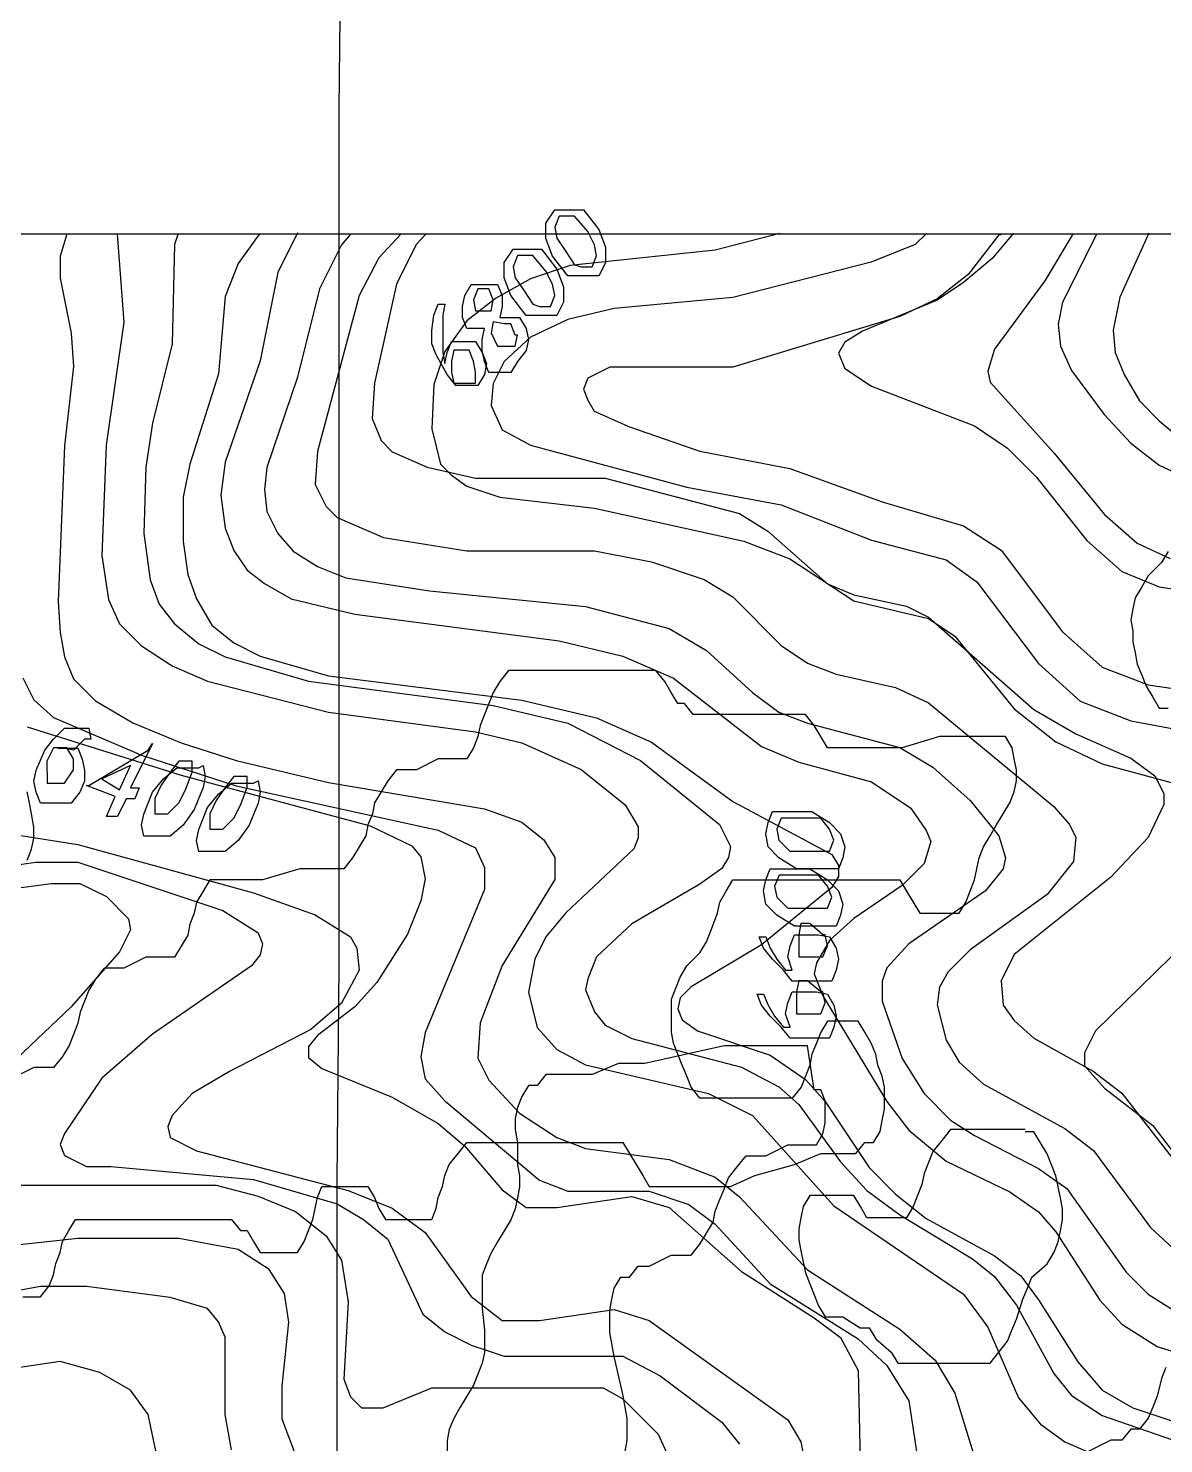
# Model space of a CAD drawing. Extents: x -0.49 to 6.91, y -0.57 to 8.11.
# Drawn here: x 1.2497 to 1.522, y 3.3632 to 3.7029 of the extents above; entities that cross this region are included whole.
import ezdxf

# ---------------------------------------------------------------- set-up
doc = ezdxf.new("R2010")
doc.units = 0
for name, color, linetype in [('Elevations', 7, 'CONTINUOUS'), ('split_lines', 7, 'CONTINUOUS'), ('split_lines_copy', 7, 'CONTINUOUS'), ('topo', 7, 'CONTINUOUS'), ('topo_grid', 7, 'CONTINUOUS'), ('white', 7, 'CONTINUOUS')]:
    doc.layers.add(name, color=color, linetype=linetype)

msp = doc.modelspace()

# ---------------------------------------------------------------- linework, layer by layer
at = {"layer": 'Elevations', "color": 1}
for points in [[(1.382829, 3.659316), (1.386519, 3.654553), (1.388101, 3.65032), (1.388101, 3.646616), (1.386519, 3.643441), (1.38441, 3.643441), (1.382828, 3.643441), (1.380719, 3.643441), (1.379137, 3.643441), (1.375446, 3.648203), (1.373864, 3.652437), (1.373864, 3.656141), (1.375973, 3.659316), (1.377555, 3.659316), (1.379137, 3.659316), (1.381246, 3.659316)], [(1.382301, 3.64561), (1.383357, 3.64561), (1.38441, 3.64561), (1.384936, 3.64561), (1.385992, 3.648256), (1.385465, 3.650902), (1.383883, 3.654077), (1.38072, 3.657781), (1.378611, 3.657781), (1.377029, 3.657781), (1.375974, 3.655135), (1.3765, 3.65249), (1.378609, 3.649315), (1.380718, 3.64614)], [(1.372811, 3.649844), (1.376502, 3.645081), (1.378084, 3.640848), (1.378084, 3.637144), (1.376502, 3.633969), (1.374393, 3.633969), (1.372811, 3.633969), (1.370702, 3.633969), (1.36912, 3.633969), (1.365429, 3.638731), (1.363847, 3.642965), (1.363847, 3.646669), (1.365956, 3.649844), (1.367538, 3.649844), (1.36912, 3.649844), (1.371229, 3.649844)], [(1.372284, 3.636138), (1.373337, 3.636138), (1.374393, 3.636138), (1.374919, 3.636138), (1.375972, 3.638784), (1.375446, 3.64143), (1.373864, 3.644605), (1.3707, 3.648309), (1.368592, 3.648309), (1.367009, 3.648309), (1.365956, 3.645663), (1.366483, 3.643018), (1.368592, 3.639843), (1.3707, 3.636668)], [(1.362266, 3.641404), (1.363322, 3.638758), (1.363322, 3.636112), (1.362795, 3.633466), (1.365433, 3.633466), (1.367542, 3.633466), (1.369124, 3.63082), (1.369651, 3.628174), (1.369124, 3.625529), (1.367015, 3.622883), (1.365433, 3.620237), (1.363324, 3.620237), (1.361742, 3.620237), (1.36016, 3.620237), (1.359107, 3.622883), (1.35858, 3.625529), (1.35858, 3.628174), (1.359107, 3.63082), (1.356998, 3.63082), (1.354889, 3.63082), (1.353834, 3.633466), (1.353834, 3.636112), (1.35436, 3.638758), (1.355942, 3.641404), (1.357525, 3.641404), (1.359107, 3.641404), (1.360689, 3.641404)], [(1.356993, 3.63508), (1.358575, 3.63508), (1.360684, 3.63508), (1.36121, 3.637726), (1.360157, 3.640372), (1.359102, 3.640372), (1.357519, 3.640372), (1.356464, 3.637726)], [(1.349085, 3.625052), (1.349612, 3.622406), (1.350138, 3.625052), (1.351191, 3.627698), (1.352773, 3.627698), (1.354356, 3.627698), (1.355938, 3.627698), (1.356991, 3.627698), (1.358573, 3.625052), (1.359626, 3.622406), (1.359099, 3.619761), (1.357517, 3.617115), (1.355409, 3.617115), (1.353826, 3.617115), (1.352244, 3.617115), (1.350135, 3.619761), (1.3475, 3.624523), (1.346447, 3.627169), (1.346447, 3.630344), (1.346974, 3.634048), (1.348027, 3.636694), (1.349609, 3.636694), (1.349082, 3.634048), (1.349082, 3.630873)], [(1.361211, 3.632434), (1.360684, 3.629788), (1.362267, 3.626613), (1.363849, 3.626613), (1.365431, 3.626613), (1.366484, 3.626613), (1.367011, 3.629259), (1.366484, 3.629259), (1.365431, 3.631905), (1.363849, 3.631905)], [(1.352776, 3.61767), (1.354358, 3.61767), (1.35594, 3.61767), (1.356993, 3.61767), (1.356993, 3.620316), (1.356467, 3.622962), (1.355414, 3.625608), (1.353832, 3.625608), (1.351723, 3.625608), (1.351196, 3.622962), (1.351196, 3.620316), (1.351723, 3.61767)], [(1.258396, 3.530146), (1.256814, 3.530146), (1.258396, 3.530146), (1.259978, 3.530146), (1.26156, 3.530146), (1.262616, 3.5275), (1.263143, 3.524855), (1.263143, 3.522209), (1.262089, 3.519563), (1.259978, 3.516917), (1.257343, 3.516917), (1.254708, 3.516917), (1.252599, 3.516917), (1.251546, 3.519563), (1.251019, 3.522209), (1.251546, 3.524855), (1.253655, 3.529617), (1.255763, 3.532263), (1.258399, 3.534909), (1.261562, 3.534909), (1.2642, 3.534909), (1.264726, 3.532263), (1.263144, 3.532263), (1.260509, 3.529617)], [(1.254178, 3.521706), (1.25576, 3.521706), (1.257342, 3.521706), (1.258395, 3.521706), (1.260504, 3.524881), (1.260504, 3.527527), (1.258922, 3.530173), (1.25734, 3.530173), (1.255757, 3.530173), (1.254175, 3.526998)], [(1.279486, 3.531205), (1.274213, 3.520621), (1.276322, 3.520621), (1.275269, 3.517975), (1.27316, 3.517975), (1.271051, 3.513742), (1.268416, 3.513742), (1.270525, 3.518505), (1.26367, 3.52115), (1.264199, 3.52115), (1.278434, 3.529617)], [(1.267359, 3.522764), (1.271577, 3.520119), (1.274212, 3.525939)], [(1.291612, 3.525939), (1.292138, 3.523294), (1.291612, 3.520648), (1.289503, 3.515356), (1.286868, 3.511652), (1.283705, 3.509006), (1.280013, 3.509006), (1.278431, 3.509006), (1.277378, 3.509006), (1.276851, 3.511652), (1.277378, 3.514298), (1.279486, 3.519589), (1.282122, 3.522764), (1.285286, 3.52541), (1.288976, 3.52541), (1.290558, 3.52541)], [(1.280013, 3.514324), (1.281066, 3.514324), (1.283175, 3.514324), (1.285813, 3.51697), (1.287395, 3.520145), (1.288974, 3.524378), (1.288974, 3.527024), (1.287921, 3.527024), (1.285813, 3.527024), (1.283704, 3.524378), (1.281595, 3.521203), (1.280013, 3.518028)], [(1.293194, 3.510646), (1.29425, 3.510646), (1.296358, 3.510646), (1.298994, 3.513292), (1.300576, 3.516467), (1.302158, 3.520701), (1.302158, 3.523346), (1.301105, 3.523346), (1.298996, 3.523346), (1.296887, 3.520701), (1.294779, 3.517526), (1.293197, 3.514351)], [(1.304794, 3.522235), (1.305321, 3.519589), (1.304794, 3.516944), (1.302685, 3.511652), (1.300047, 3.507948), (1.296885, 3.505302), (1.293194, 3.505302), (1.291612, 3.505302), (1.290559, 3.505302), (1.290032, 3.507948), (1.290559, 3.510594), (1.292667, 3.515885), (1.295303, 3.51906), (1.298467, 3.521706), (1.302157, 3.521706), (1.303739, 3.521706)], [(1.441881, 3.512234), (1.444519, 3.509588), (1.445572, 3.506413), (1.445045, 3.503767), (1.44399, 3.501121), (1.441881, 3.501121), (1.439772, 3.501121), (1.433972, 3.501121), (1.429754, 3.503767), (1.427119, 3.506413), (1.42659, 3.509588), (1.427119, 3.512234), (1.428172, 3.51488), (1.429754, 3.51488), (1.431863, 3.51488), (1.437663, 3.51488)], [(1.435554, 3.505381), (1.439245, 3.505381), (1.44188, 3.505381), (1.442936, 3.508027), (1.44188, 3.510673), (1.439771, 3.513319), (1.436608, 3.513319), (1.43239, 3.513319), (1.430282, 3.513319), (1.429226, 3.510673), (1.429753, 3.508027), (1.43239, 3.505381)], [(1.441354, 3.498529), (1.443989, 3.495883), (1.445045, 3.492708), (1.444518, 3.490062), (1.443463, 3.487416), (1.441354, 3.487416), (1.439245, 3.487416), (1.433445, 3.487416), (1.429227, 3.490062), (1.426592, 3.492708), (1.426066, 3.495883), (1.426592, 3.498529), (1.427648, 3.501174), (1.42923, 3.501174), (1.431339, 3.501174), (1.437139, 3.501174)], [(1.435027, 3.491676), (1.438718, 3.491676), (1.441353, 3.491676), (1.442409, 3.494322), (1.441353, 3.496968), (1.439244, 3.499613), (1.436081, 3.499613), (1.431863, 3.499613), (1.429755, 3.499613), (1.428699, 3.496968), (1.429225, 3.494322), (1.431861, 3.491676)], [(1.441881, 3.484797), (1.443463, 3.482151), (1.44399, 3.479505), (1.443463, 3.476859), (1.44241, 3.474213), (1.440828, 3.474213), (1.438193, 3.474213), (1.435555, 3.474213), (1.43292, 3.474213), (1.430811, 3.476859), (1.428176, 3.479505), (1.426067, 3.482151), (1.425011, 3.484797), (1.426593, 3.484797), (1.427649, 3.482151), (1.429231, 3.479505), (1.43134, 3.476859), (1.432922, 3.476859), (1.431869, 3.480034), (1.432396, 3.48268), (1.433449, 3.485326), (1.434502, 3.485326), (1.436611, 3.485326), (1.439246, 3.485326)], [(1.4345, 3.480061), (1.435553, 3.480061), (1.436609, 3.480061), (1.438717, 3.480061), (1.4403, 3.480061), (1.441355, 3.482706), (1.440829, 3.485352), (1.440302, 3.485352), (1.437139, 3.487998), (1.435028, 3.487998), (1.434501, 3.485352)], [(1.441354, 3.471091), (1.442936, 3.468445), (1.443463, 3.4658), (1.442936, 3.463154), (1.44188, 3.460508), (1.440298, 3.460508), (1.437663, 3.460508), (1.435028, 3.460508), (1.432393, 3.460508), (1.430284, 3.463154), (1.427649, 3.4658), (1.42554, 3.468445), (1.424484, 3.471091), (1.426066, 3.471091), (1.427119, 3.468445), (1.428702, 3.4658), (1.43081, 3.463154), (1.432393, 3.463154), (1.431337, 3.466329), (1.431863, 3.468975), (1.432916, 3.47162), (1.433972, 3.47162), (1.436081, 3.47162), (1.438716, 3.47162)], [(1.433973, 3.466355), (1.435026, 3.466355), (1.436082, 3.466355), (1.43819, 3.466355), (1.439773, 3.466355), (1.440828, 3.469001), (1.440302, 3.471647), (1.439775, 3.471647), (1.436611, 3.474293), (1.434502, 3.474293), (1.433976, 3.471647)]]:
    msp.add_lwpolyline(points, close=True, dxfattribs=at)
at = {"layer": 'split_lines', "color": 7}
msp.add_lwpolyline([(1.209997, 3.653521), (1.256335, 3.653521), (1.302017, 3.653521), (1.348351, 3.653521), (1.394032, 3.653521), (1.440367, 3.653521), (1.486048, 3.653521), (1.532388, 3.653521), (1.578721, 3.653521), (1.624402, 3.653521), (1.670737, 3.653521), (1.716423, 3.653521), (1.762756, 3.653521), (1.809091, 3.653521), (1.854772, 3.653521), (1.901106, 3.653521), (1.946793, 3.653521), (1.993126, 3.653521), (2.038807, 3.653521)], dxfattribs=at)
at = {"layer": 'split_lines_copy', "color": 7}
msp.add_lwpolyline([(1.209997, 3.653521), (1.256335, 3.653521), (1.302017, 3.653521), (1.348351, 3.653521), (1.394032, 3.653521), (1.440367, 3.653521), (1.486048, 3.653521), (1.532388, 3.653521), (1.578721, 3.653521), (1.624402, 3.653521), (1.670737, 3.653521), (1.716423, 3.653521), (1.762756, 3.653521), (1.809091, 3.653521), (1.854772, 3.653521), (1.901106, 3.653521), (1.946793, 3.653521), (1.993126, 3.653521), (2.038807, 3.653521)], dxfattribs=at)
at = {"layer": 'topo', "color": 2}
for points in [[(1.258926, 3.653495), (1.257344, 3.648203), (1.257344, 3.642912), (1.259977, 3.629683), (1.260509, 3.621745), (1.2584, 3.602695), (1.256818, 3.565283), (1.257344, 3.557875), (1.258397, 3.552054), (1.260506, 3.546762), (1.265778, 3.54147), (1.274742, 3.536179), (1.286341, 3.531416), (1.299522, 3.527183), (1.321666, 3.521891), (1.359101, 3.515541), (1.368064, 3.512366), (1.373336, 3.508133), (1.375974, 3.5039), (1.375974, 3.498608), (1.36332, 3.47797), (1.358047, 3.464212), (1.35752, 3.455745), (1.360158, 3.450454), (1.367539, 3.442516), (1.376502, 3.436695), (1.383356, 3.43405), (1.403392, 3.431404), (1.414464, 3.42717), (1.420264, 3.422408), (1.436608, 3.404945), (1.458757, 3.390658), (1.467193, 3.38325), (1.471938, 3.375312), (1.476683, 3.359966)], [(1.271246, 3.653495), (1.271043, 3.653495), (1.272625, 3.632328), (1.268407, 3.602801), (1.267354, 3.576343), (1.268936, 3.565759), (1.271572, 3.559938), (1.276844, 3.554647), (1.284226, 3.549884), (1.292662, 3.54618), (1.32166, 3.538772), (1.356985, 3.534009), (1.368057, 3.531363), (1.382293, 3.525013), (1.392838, 3.516547), (1.396001, 3.511255), (1.396001, 3.508609), (1.394946, 3.505963), (1.378602, 3.490618), (1.373856, 3.484797), (1.371221, 3.479505), (1.369638, 3.471568), (1.371747, 3.463101), (1.376493, 3.457809), (1.383347, 3.454105), (1.412873, 3.447226), (1.423417, 3.441934), (1.442925, 3.420238), (1.474037, 3.399072), (1.479837, 3.391134), (1.487218, 3.374201), (1.492491, 3.367851), (1.498291, 3.363618), (1.514108, 3.356738)], [(1.28563, 3.653601), (1.284757, 3.650955), (1.284231, 3.627143), (1.279486, 3.608093), (1.277904, 3.597509), (1.277377, 3.581634), (1.278959, 3.570522), (1.281068, 3.564701), (1.284758, 3.559938), (1.290558, 3.555176), (1.296885, 3.552001), (1.31692, 3.54618), (1.361209, 3.540359), (1.379135, 3.536126), (1.396534, 3.52713), (1.415515, 3.511784), (1.41815, 3.506493), (1.417624, 3.503847), (1.416042, 3.501201), (1.410769, 3.497497), (1.394425, 3.487972), (1.385989, 3.480034), (1.38388, 3.474743), (1.383354, 3.472097), (1.385462, 3.466805), (1.388097, 3.46363), (1.394424, 3.460455), (1.420786, 3.453576), (1.42975, 3.448813), (1.434495, 3.44458), (1.444517, 3.430822), (1.450843, 3.423943), (1.458753, 3.418122), (1.476152, 3.407538), (1.481424, 3.403305), (1.486697, 3.396426), (1.49566, 3.380022), (1.499878, 3.37473), (1.507259, 3.369968), (1.52413, 3.364147)], [(1.305185, 3.653548), (1.300048, 3.646404), (1.296884, 3.638467), (1.295304, 3.619946), (1.28845, 3.59825), (1.286868, 3.590313), (1.286868, 3.579729), (1.287921, 3.571792), (1.29003, 3.565971), (1.293721, 3.559621), (1.298993, 3.555388), (1.30532, 3.552213), (1.321665, 3.54745), (1.368062, 3.541629), (1.385989, 3.537396), (1.39917, 3.531575), (1.418678, 3.517288), (1.442404, 3.504588), (1.443986, 3.501942), (1.443986, 3.499296), (1.442404, 3.49665), (1.425532, 3.482892), (1.40866, 3.472838), (1.406024, 3.470192), (1.405498, 3.467546), (1.406554, 3.4649), (1.410243, 3.462254), (1.427642, 3.456433), (1.436078, 3.450613), (1.440829, 3.445321), (1.451373, 3.429446), (1.4577, 3.423096), (1.465082, 3.417275), (1.481426, 3.408279), (1.487753, 3.403517), (1.491971, 3.397696), (1.501461, 3.382879), (1.507261, 3.376), (1.514643, 3.371767), (1.532042, 3.365946)], [(1.314289, 3.653786), (1.309544, 3.644261), (1.305326, 3.623094), (1.29689, 3.598753), (1.295837, 3.590815), (1.29689, 3.582878), (1.298999, 3.577586), (1.302162, 3.572824), (1.30638, 3.569649), (1.312707, 3.565944), (1.327997, 3.56224), (1.377031, 3.55589), (1.392321, 3.552186), (1.404448, 3.546894), (1.425538, 3.53049), (1.434501, 3.526786), (1.451904, 3.522024), (1.461395, 3.515674), (1.465086, 3.510382), (1.466139, 3.507736), (1.464557, 3.502444), (1.459285, 3.497153), (1.447685, 3.489215), (1.441881, 3.483924), (1.438718, 3.478632), (1.438191, 3.475986), (1.440305, 3.470694), (1.455595, 3.445294), (1.460869, 3.438415), (1.469831, 3.431007), (1.485121, 3.423599), (1.491975, 3.418836), (1.496193, 3.414074), (1.506738, 3.397669), (1.512012, 3.391849), (1.520448, 3.386557), (1.540483, 3.380207)], [(1.327079, 3.653574), (1.32483, 3.650929), (1.319558, 3.640345), (1.314286, 3.619179), (1.306904, 3.597483), (1.306377, 3.592191), (1.306904, 3.586899), (1.309539, 3.581608), (1.31323, 3.577374), (1.31903, 3.57367), (1.325884, 3.571024), (1.345919, 3.567849), (1.383353, 3.564145), (1.403389, 3.558854), (1.412352, 3.553562), (1.423424, 3.543508), (1.429751, 3.538745), (1.436605, 3.536099), (1.458754, 3.530279), (1.466663, 3.525516), (1.475626, 3.517579), (1.48248, 3.509112), (1.484062, 3.50382), (1.483536, 3.501174), (1.479318, 3.495883), (1.460864, 3.483183), (1.455592, 3.477362), (1.454536, 3.474187), (1.454536, 3.469424), (1.459281, 3.455666), (1.464554, 3.447199), (1.470881, 3.440849), (1.47668, 3.437145), (1.49197, 3.429208), (1.498825, 3.424445), (1.51306, 3.404337), (1.518333, 3.399045), (1.526769, 3.393754)], [(1.339143, 3.653574), (1.333795, 3.647754), (1.32905, 3.638758), (1.319032, 3.601319), (1.318506, 3.593382), (1.321141, 3.58809), (1.323779, 3.585444), (1.334851, 3.580682), (1.354886, 3.577507), (1.385466, 3.577507), (1.399175, 3.574861), (1.411829, 3.570628), (1.418683, 3.566394), (1.430282, 3.554753), (1.436609, 3.550519), (1.443463, 3.547873), (1.457703, 3.544698), (1.465612, 3.540994), (1.495665, 3.516123), (1.499356, 3.51189), (1.500938, 3.508715), (1.500409, 3.502894), (1.494083, 3.494957), (1.475629, 3.481728), (1.470357, 3.476436), (1.468248, 3.472732), (1.467719, 3.468498), (1.469828, 3.460032), (1.472992, 3.45474), (1.478792, 3.449448), (1.4983, 3.438865), (1.505154, 3.433573), (1.518862, 3.415053), (1.525189, 3.409232)], [(1.345217, 3.653654), (1.342756, 3.651008), (1.338011, 3.641483), (1.332738, 3.61767), (1.332211, 3.609204), (1.33432, 3.603912), (1.336955, 3.601266), (1.345391, 3.597562), (1.356991, 3.594916), (1.388098, 3.594916), (1.42026, 3.58645), (1.427114, 3.582216), (1.441351, 3.569516), (1.447681, 3.56687), (1.460335, 3.564225), (1.465608, 3.561579), (1.490915, 3.539354), (1.500933, 3.533533), (1.514114, 3.527712), (1.519914, 3.523479), (1.522023, 3.519245), (1.522023, 3.5166), (1.518332, 3.508662), (1.509369, 3.499137), (1.48617, 3.480616), (1.483007, 3.474266), (1.483534, 3.468445), (1.486169, 3.464741), (1.490914, 3.460508), (1.50515, 3.45257), (1.512004, 3.447279), (1.525185, 3.430345)], [(1.429993, 3.653601), (1.414463, 3.649632), (1.379665, 3.645928), (1.370174, 3.642753), (1.361738, 3.63799), (1.354884, 3.632699), (1.349612, 3.62529), (1.346977, 3.617353), (1.34645, 3.60677), (1.348559, 3.598303), (1.351194, 3.595657), (1.354884, 3.593011), (1.362793, 3.590365), (1.385465, 3.58772), (1.421317, 3.579782), (1.43239, 3.575549), (1.447684, 3.565495), (1.46561, 3.561261), (1.471937, 3.557028), (1.486173, 3.539565), (1.49619, 3.531628), (1.507263, 3.526336), (1.52888, 3.520515)], [(1.465098, 3.653601), (1.462444, 3.650955), (1.451899, 3.646722), (1.418678, 3.638255), (1.390207, 3.635609), (1.379135, 3.632963), (1.370172, 3.62873), (1.363845, 3.622909), (1.36121, 3.617618), (1.360683, 3.612326), (1.363321, 3.606505), (1.370175, 3.602801), (1.407609, 3.592747), (1.430281, 3.588513), (1.451902, 3.580047), (1.469829, 3.575284), (1.47721, 3.569993), (1.491973, 3.550413), (1.501991, 3.541418), (1.514117, 3.536655), (1.539952, 3.531893)], [(1.483156, 3.653283), (1.482476, 3.653283), (1.475094, 3.643758), (1.467713, 3.637938), (1.45875, 3.633704), (1.418675, 3.621533), (1.389149, 3.621533), (1.383877, 3.618888), (1.382822, 3.616242), (1.383877, 3.613596), (1.385459, 3.61095), (1.393895, 3.607246), (1.410767, 3.601425), (1.432384, 3.597192), (1.454533, 3.589254), (1.474041, 3.583433), (1.483004, 3.577613), (1.497767, 3.558033), (1.507257, 3.549567), (1.518329, 3.545333), (1.536256, 3.542688)], [(1.486032, 3.653733), (1.4809, 3.647648), (1.474046, 3.641827), (1.467719, 3.637594), (1.449793, 3.630185), (1.445575, 3.627539), (1.443988, 3.624894), (1.445575, 3.621189), (1.451902, 3.616956), (1.476682, 3.607431), (1.484591, 3.602139), (1.491445, 3.59526), (1.503572, 3.579914), (1.512008, 3.572506), (1.520971, 3.568802), (1.53837, 3.566156)], [(1.500309, 3.653654), (1.493555, 3.642277), (1.481427, 3.625873), (1.479845, 3.620581), (1.480372, 3.617935), (1.495662, 3.601002), (1.507789, 3.586185), (1.515698, 3.579306), (1.523606, 3.575602)], [(1.505956, 3.653574), (1.497766, 3.63717), (1.496711, 3.631879), (1.497237, 3.626587), (1.499875, 3.620766), (1.507783, 3.610183), (1.51411, 3.603304), (1.520964, 3.598012), (1.527819, 3.594837)], [(1.51848, 3.65368), (1.511479, 3.638334), (1.509897, 3.630397), (1.510424, 3.625105), (1.512532, 3.619814), (1.516222, 3.613464), (1.520968, 3.608701), (1.527295, 3.603409)], [(1.248374, 3.546974), (1.251009, 3.541682), (1.255759, 3.537449), (1.276848, 3.528453), (1.29952, 3.521045), (1.348026, 3.510461), (1.35699, 3.506228), (1.359099, 3.501465), (1.359099, 3.496174), (1.344863, 3.461884), (1.34381, 3.456063), (1.344863, 3.450771), (1.349608, 3.44548), (1.37228, 3.42643), (1.379134, 3.423784), (1.398642, 3.423784), (1.408133, 3.420609), (1.414459, 3.415846), (1.427641, 3.401559), (1.448735, 3.38833), (1.455589, 3.38198), (1.460861, 3.373513), (1.463499, 3.35605)], [(1.249428, 3.535253), (1.286339, 3.523611), (1.331682, 3.51144), (1.3417, 3.506678), (1.343808, 3.504032), (1.344864, 3.49874), (1.343808, 3.493449), (1.340644, 3.485511), (1.333263, 3.473869), (1.327991, 3.468049), (1.319028, 3.461169), (1.31692, 3.458524), (1.31692, 3.455878), (1.320083, 3.453232), (1.336955, 3.446353), (1.348027, 3.440003), (1.354354, 3.434711), (1.363317, 3.424128), (1.369117, 3.419894), (1.376498, 3.419894), (1.394425, 3.42254), (1.403388, 3.419894), (1.420787, 3.404549), (1.438186, 3.393436), (1.444517, 3.388674), (1.448735, 3.380736), (1.449261, 3.35904)], [(1.234662, 3.511255), (1.261556, 3.507022), (1.303736, 3.49538), (1.318499, 3.490088), (1.326936, 3.484797), (1.328518, 3.482151), (1.329044, 3.476859), (1.324826, 3.468922), (1.317445, 3.462572), (1.297937, 3.452518), (1.288974, 3.447226), (1.284228, 3.441934), (1.283175, 3.439288), (1.283702, 3.436643), (1.290029, 3.433468), (1.326408, 3.423943), (1.336953, 3.419709), (1.344862, 3.413888), (1.355934, 3.398543), (1.363315, 3.392722), (1.372278, 3.392722), (1.390205, 3.395368), (1.39864, 3.392722), (1.431857, 3.368909), (1.43502, 3.363618), (1.436076, 3.357797)], [(1.233083, 3.500116), (1.251537, 3.502762), (1.26156, 3.502762), (1.296358, 3.49112), (1.304794, 3.485829), (1.305847, 3.483183), (1.30532, 3.480537), (1.303211, 3.477891), (1.279485, 3.461487), (1.267359, 3.450904), (1.258396, 3.437674), (1.257341, 3.435029), (1.258396, 3.432383), (1.263669, 3.429737), (1.269468, 3.429737), (1.303739, 3.426562), (1.323774, 3.420741), (1.330101, 3.417037), (1.335901, 3.412274), (1.344337, 3.394283), (1.349609, 3.390049), (1.355936, 3.386874), (1.363845, 3.384229), (1.385462, 3.384229), (1.392316, 3.384229), (1.401279, 3.379466), (1.416042, 3.368354), (1.42026, 3.363062)], [(1.235196, 3.49501), (1.255231, 3.497655), (1.26209, 3.497655), (1.268417, 3.49448), (1.273689, 3.489189), (1.274216, 3.486543), (1.271581, 3.481251), (1.259977, 3.468022), (1.228869, 3.438495)], [(1.527298, 3.483474), (1.505681, 3.462307), (1.503046, 3.457015), (1.503046, 3.45384), (1.507791, 3.448549), (1.51939, 3.439553), (1.531517, 3.423678)], [(1.240996, 3.425265), (1.29478, 3.425265), (1.304797, 3.42262), (1.313761, 3.418915), (1.321142, 3.413095), (1.324833, 3.407274), (1.326415, 3.39722), (1.325359, 3.378699), (1.326942, 3.374465), (1.329577, 3.37182), (1.334849, 3.37182), (1.346449, 3.376582), (1.354358, 3.376582), (1.382302, 3.376582), (1.387574, 3.376582), (1.392319, 3.373936), (1.400755, 3.36547), (1.403919, 3.35859)], [(1.313759, 3.360575), (1.310595, 3.369041), (1.310595, 3.376979), (1.312177, 3.392325), (1.311122, 3.399204), (1.307431, 3.405025), (1.30005, 3.409787), (1.285813, 3.412433), (1.261561, 3.412433), (1.237304, 3.409787)], [(1.298469, 3.361739), (1.296887, 3.370206), (1.296887, 3.388726), (1.295307, 3.392431), (1.292672, 3.395606), (1.283708, 3.398251), (1.263673, 3.400897), (1.252596, 3.400897), (1.235197, 3.397722)], [(1.282124, 3.35277), (1.278433, 3.370232), (1.274215, 3.376053), (1.266834, 3.380286), (1.257344, 3.382932), (1.232559, 3.379228)]]:
    msp.add_lwpolyline(points, dxfattribs=at)
at = {"layer": 'topo_grid', "color": 7}
for points in [[(1.322715, 2.602729), (1.322715, 2.654402), (1.322715, 2.706075), (1.322715, 2.757219), (1.322715, 2.808892), (1.322715, 2.86001), (1.323241, 2.911683), (1.323241, 2.963356), (1.323241, 3.0145), (1.323241, 3.066173), (1.323241, 3.117317), (1.323768, 3.16899), (1.323768, 3.220663), (1.323768, 3.271807), (1.323768, 3.32348), (1.323768, 3.374624), (1.323768, 3.426271), (1.324294, 3.47797), (1.324294, 3.529088), (1.324294, 3.580761), (1.324294, 3.631905), (1.324294, 3.683578), (1.324821, 3.735251)], [(1.222541, 3.653521), (1.259975, 3.653521), (1.296887, 3.653521), (1.334321, 3.653521), (1.371756, 3.653521), (1.408663, 3.653521), (1.446101, 3.653521), (1.483009, 3.653521), (1.520443, 3.653521), (1.55735, 3.653521), (1.594785, 3.653521), (1.631692, 3.653521), (1.669131, 3.653521), (1.706565, 3.653521), (1.743472, 3.653521), (1.780907, 3.653521), (1.817818, 3.653521), (1.855252, 3.653521), (1.892687, 3.653521), (1.929594, 3.653521), (1.967028, 3.653521), (2.00394, 3.653521), (2.041374, 3.653521)]]:
    msp.add_lwpolyline(points, dxfattribs=at)
at = {"layer": 'white', "color": 7}
for points in [[(1.523084, 3.577295), (1.521502, 3.574649), (1.518339, 3.571474), (1.516757, 3.568828), (1.515174, 3.566183), (1.514648, 3.563537), (1.514121, 3.560891), (1.514648, 3.558245), (1.514648, 3.555599), (1.515174, 3.552953), (1.515701, 3.550308), (1.516757, 3.547662), (1.51781, 3.545016), (1.519392, 3.54237), (1.520974, 3.539724), (1.523083, 3.539724)], [(1.248375, 3.398463), (1.250483, 3.398463), (1.252592, 3.398463), (1.254701, 3.401109), (1.255754, 3.403755), (1.25628, 3.406401), (1.257336, 3.409046), (1.257863, 3.411692), (1.259445, 3.414338), (1.261027, 3.416984), (1.263136, 3.416984), (1.265244, 3.416984), (1.26788, 3.416984), (1.270518, 3.416984), (1.273681, 3.416984), (1.276845, 3.416984), (1.27948, 3.416984), (1.282643, 3.416984), (1.285281, 3.416984), (1.288444, 3.416984), (1.291079, 3.416984), (1.293714, 3.416984), (1.296352, 3.416984), (1.298461, 3.416984), (1.30057, 3.414338), (1.302152, 3.414338), (1.303734, 3.411692), (1.305316, 3.409046), (1.306899, 3.409046), (1.309007, 3.409046), (1.310589, 3.409046), (1.312698, 3.409046), (1.31428, 3.409046), (1.315863, 3.411692), (1.316916, 3.414338), (1.317971, 3.416984), (1.318498, 3.41963), (1.319024, 3.422276), (1.320077, 3.424921), (1.32166, 3.424921), (1.323768, 3.424921), (1.325351, 3.424921), (1.327459, 3.424921), (1.329568, 3.424921), (1.33115, 3.424921), (1.332732, 3.422276), (1.333788, 3.41963), (1.33537, 3.416984), (1.336953, 3.416984), (1.339061, 3.416984), (1.34117, 3.416984), (1.343279, 3.416984), (1.344861, 3.416984), (1.346443, 3.416984), (1.347496, 3.41963), (1.348023, 3.422276), (1.349078, 3.424921), (1.349605, 3.427567), (1.350658, 3.430213), (1.352767, 3.432859), (1.354875, 3.435505), (1.356984, 3.435505), (1.359619, 3.435505), (1.362257, 3.435505), (1.36542, 3.435505), (1.368056, 3.435505), (1.37122, 3.435505), (1.374383, 3.435505), (1.377018, 3.435505), (1.380182, 3.435505), (1.382818, 3.435505), (1.385453, 3.435505), (1.388088, 3.435505), (1.390199, 3.435505), (1.392308, 3.435505), (1.39389, 3.432859), (1.395473, 3.430213), (1.397057, 3.427567), (1.39864, 3.424921), (1.401275, 3.424921), (1.403384, 3.424921), (1.406019, 3.424921), (1.409183, 3.424921), (1.411818, 3.424921), (1.414981, 3.424921), (1.418145, 3.424921), (1.423945, 3.427567), (1.433435, 3.430213), (1.439762, 3.432859), (1.442397, 3.432859), (1.445561, 3.432859), (1.448197, 3.432859), (1.450305, 3.435505), (1.452414, 3.435505), (1.453996, 3.438151), (1.454523, 3.440796), (1.455049, 3.443442), (1.455049, 3.446088), (1.455049, 3.448734), (1.454523, 3.45138), (1.453467, 3.454026), (1.452941, 3.456671), (1.451888, 3.459317), (1.450305, 3.461963), (1.448723, 3.464609), (1.447141, 3.464609), (1.445051, 3.464609), (1.442942, 3.464609), (1.44136, 3.464609), (1.439778, 3.461963), (1.438722, 3.459317), (1.437669, 3.456671), (1.437143, 3.454026), (1.436087, 3.45138), (1.435034, 3.448734), (1.432925, 3.446088), (1.430816, 3.446088), (1.428708, 3.446088), (1.426072, 3.446088), (1.422908, 3.446088), (1.420273, 3.446088), (1.417638, 3.446088), (1.415003, 3.446088), (1.412891, 3.446088), (1.410782, 3.446088), (1.408674, 3.448734), (1.407618, 3.45138), (1.406565, 3.454026), (1.405509, 3.456671), (1.404456, 3.459317), (1.40393, 3.461963), (1.40393, 3.464609), (1.40393, 3.467255), (1.40393, 3.469901), (1.404983, 3.472546), (1.406038, 3.475192), (1.407621, 3.477838), (1.410785, 3.481013), (1.412367, 3.483659), (1.41342, 3.486305), (1.415002, 3.490538), (1.415529, 3.493184), (1.417111, 3.49583), (1.418693, 3.498476), (1.420802, 3.498476), (1.42344, 3.498476), (1.426075, 3.498476), (1.42871, 3.498476), (1.431874, 3.498476), (1.43451, 3.498476), (1.437673, 3.498476), (1.440837, 3.498476), (1.443472, 3.498476), (1.446635, 3.498476), (1.449273, 3.498476), (1.451908, 3.498476), (1.454543, 3.498476), (1.456652, 3.498476), (1.458761, 3.498476), (1.460343, 3.49583), (1.461925, 3.493184), (1.463507, 3.490538), (1.465089, 3.490538), (1.467198, 3.490538), (1.469307, 3.490538), (1.471416, 3.490538), (1.472998, 3.490538), (1.474577, 3.493184), (1.475633, 3.49583), (1.476686, 3.498476), (1.477213, 3.501121), (1.477739, 3.503767), (1.478795, 3.506413), (1.480377, 3.509059), (1.481959, 3.511705), (1.483542, 3.514351), (1.485124, 3.516996), (1.486177, 3.519642), (1.486703, 3.522288), (1.486703, 3.524934), (1.486177, 3.52758), (1.48565, 3.530226), (1.484068, 3.532871), (1.481959, 3.532871), (1.479851, 3.532871), (1.477213, 3.532871), (1.474577, 3.532871), (1.471414, 3.532871), (1.46825, 3.532871), (1.459287, 3.530226), (1.456123, 3.530226), (1.453488, 3.530226), (1.450325, 3.530226), (1.44769, 3.530226), (1.445581, 3.530226), (1.442943, 3.530226), (1.441361, 3.530226), (1.439779, 3.532871), (1.438196, 3.535517), (1.436088, 3.538163), (1.434505, 3.538163), (1.432397, 3.538163), (1.429759, 3.538163), (1.427124, 3.538163), (1.424488, 3.538163), (1.419215, 3.538163), (1.41658, 3.538163), (1.413944, 3.538163), (1.411309, 3.538163), (1.4092, 3.538163), (1.407091, 3.540809), (1.405509, 3.540809), (1.403927, 3.543455), (1.402345, 3.546101), (1.400236, 3.548746), (1.398122, 3.548746), (1.396013, 3.548746), (1.393378, 3.548746), (1.390215, 3.548746), (1.387577, 3.548746), (1.384414, 3.548746), (1.38125, 3.548746), (1.378615, 3.548746), (1.375452, 3.548746), (1.372814, 3.548746), (1.370178, 3.548746), (1.367543, 3.548746), (1.364908, 3.548746), (1.362799, 3.546101), (1.361217, 3.543455), (1.360164, 3.540809), (1.359108, 3.538163), (1.358055, 3.535517), (1.357526, 3.532871), (1.356473, 3.530226), (1.354891, 3.52758), (1.352782, 3.52758), (1.350147, 3.52758), (1.348038, 3.52758), (1.342766, 3.524934), (1.340128, 3.524934), (1.338019, 3.524934), (1.335911, 3.522288), (1.334331, 3.519642), (1.332749, 3.516996), (1.332222, 3.514351), (1.331167, 3.511705), (1.33064, 3.509059), (1.329058, 3.506413), (1.327476, 3.503767), (1.325367, 3.501121), (1.323258, 3.501121), (1.32062, 3.501121), (1.317458, 3.501121), (1.314822, 3.501121), (1.305859, 3.498476), (1.303221, 3.498476), (1.300059, 3.498476), (1.297423, 3.498476), (1.295315, 3.498476), (1.293206, 3.498476), (1.291624, 3.49583), (1.290041, 3.493184), (1.289515, 3.490538), (1.288462, 3.487892), (1.287935, 3.485246), (1.286353, 3.482601), (1.284771, 3.479955), (1.282662, 3.479955), (1.280553, 3.479955), (1.277918, 3.479955), (1.272645, 3.477309), (1.270536, 3.477309), (1.267901, 3.477309), (1.265792, 3.474663), (1.26421, 3.472017), (1.263154, 3.469371), (1.262101, 3.466726), (1.261572, 3.46408), (1.260519, 3.461434), (1.259466, 3.458788), (1.257884, 3.456142), (1.255775, 3.453496), (1.25314, 3.453496), (1.251031, 3.453496), (1.245758, 3.450851)], [(1.249415, 3.503238), (1.250471, 3.505884), (1.250997, 3.50853), (1.250997, 3.511176), (1.250471, 3.514351), (1.249942, 3.516996), (1.249415, 3.519642)], [(1.392842, 3.361342), (1.393372, 3.363988), (1.393372, 3.366634), (1.393372, 3.36928), (1.392842, 3.371925), (1.392316, 3.3751), (1.390207, 3.384096), (1.389681, 3.387271), (1.389154, 3.389917), (1.389154, 3.392563), (1.389154, 3.395209), (1.389681, 3.397855), (1.390207, 3.4005), (1.391789, 3.403146), (1.393898, 3.403146), (1.396007, 3.405792), (1.398647, 3.405792), (1.403919, 3.408438), (1.406555, 3.408438), (1.408666, 3.408438), (1.410775, 3.411084), (1.412357, 3.41373), (1.413939, 3.416375), (1.414466, 3.419021), (1.415521, 3.421667), (1.416574, 3.424313), (1.41763, 3.426959), (1.419739, 3.429605), (1.421848, 3.43225), (1.423956, 3.43225), (1.426594, 3.43225), (1.431866, 3.434896), (1.434501, 3.434896), (1.43661, 3.434896), (1.438719, 3.434896), (1.440301, 3.437542), (1.440827, 3.440188), (1.440827, 3.442834), (1.440827, 3.44548), (1.439774, 3.448125), (1.438192, 3.448125), (1.436613, 3.458709), (1.436613, 3.458709), (1.433975, 3.458709), (1.431339, 3.458709), (1.428702, 3.458709), (1.425538, 3.458709), (1.422903, 3.458709), (1.416576, 3.458709), (1.397595, 3.454475), (1.391264, 3.454475), (1.384937, 3.45183), (1.382299, 3.45183), (1.379137, 3.45183), (1.376501, 3.45183), (1.373866, 3.45183), (1.371757, 3.449184), (1.369649, 3.449184), (1.368066, 3.446538), (1.367011, 3.443892), (1.366484, 3.441246), (1.366484, 3.4386), (1.367011, 3.435425), (1.367011, 3.430134), (1.36754, 3.427488), (1.36754, 3.424842), (1.367011, 3.422196), (1.366484, 3.41955), (1.365431, 3.416905), (1.363849, 3.414259), (1.362267, 3.411613), (1.360685, 3.408967), (1.359629, 3.406321), (1.358576, 3.403675), (1.358576, 3.40103), (1.358576, 3.398384), (1.358576, 3.395738), (1.359102, 3.390446), (1.359102, 3.3878), (1.359102, 3.385155), (1.358576, 3.382509), (1.35752, 3.379863), (1.356467, 3.377217), (1.354885, 3.374571), (1.353303, 3.371925), (1.351723, 3.36928), (1.350667, 3.366634), (1.350141, 3.363988), (1.350141, 3.361342)], [(1.48881, 3.4386), (1.486699, 3.4386), (1.484062, 3.4386), (1.480899, 3.4386), (1.478264, 3.4386), (1.475626, 3.4386), (1.472991, 3.4386), (1.470882, 3.4386), (1.468773, 3.435955), (1.466665, 3.433309), (1.465611, 3.430663), (1.464556, 3.428017), (1.464029, 3.425371), (1.462976, 3.422725), (1.461921, 3.42008), (1.460338, 3.417434), (1.458756, 3.417434), (1.456647, 3.417434), (1.454539, 3.417434), (1.452956, 3.417434), (1.450848, 3.417434), (1.449266, 3.42008), (1.447683, 3.422725), (1.446101, 3.422725), (1.444519, 3.422725), (1.442937, 3.422725), (1.440828, 3.422725), (1.438719, 3.422725), (1.437137, 3.422725), (1.435555, 3.42008), (1.435028, 3.417434), (1.434502, 3.414788), (1.434502, 3.412142), (1.435028, 3.409496), (1.435555, 3.40685), (1.436081, 3.404205), (1.437134, 3.401559), (1.43819, 3.398913), (1.439243, 3.396267), (1.440825, 3.393621), (1.442934, 3.393621), (1.445043, 3.393621), (1.449261, 3.390975), (1.451369, 3.390975), (1.452952, 3.38833), (1.456643, 3.385155), (1.458222, 3.382509), (1.460331, 3.382509), (1.46244, 3.382509), (1.465075, 3.382509), (1.467184, 3.382509), (1.470348, 3.382509), (1.472983, 3.382509), (1.475618, 3.382509), (1.478256, 3.382509), (1.480365, 3.382509), (1.482474, 3.385155), (1.484582, 3.3878), (1.485638, 3.390446), (1.486694, 3.393092), (1.488276, 3.397855), (1.489332, 3.4005), (1.490385, 3.403146), (1.494076, 3.406321), (1.495658, 3.408967), (1.496711, 3.411613), (1.497238, 3.414259), (1.497764, 3.416905), (1.497764, 3.41955), (1.497238, 3.422196), (1.496711, 3.424842), (1.496185, 3.427488), (1.495132, 3.430134), (1.494076, 3.43278), (1.492494, 3.435425), (1.490911, 3.438071), (1.488811, 3.438071), (1.488811, 3.438071)], [(1.522552, 3.381477), (1.521497, 3.378831), (1.520443, 3.374598), (1.519388, 3.371952), (1.518335, 3.369306), (1.516226, 3.36666), (1.514117, 3.36666), (1.512009, 3.364014), (1.509373, 3.364014), (1.5041, 3.361369)]]:
    msp.add_lwpolyline(points, dxfattribs=at)

doc.saveas('drawing.dxf')
